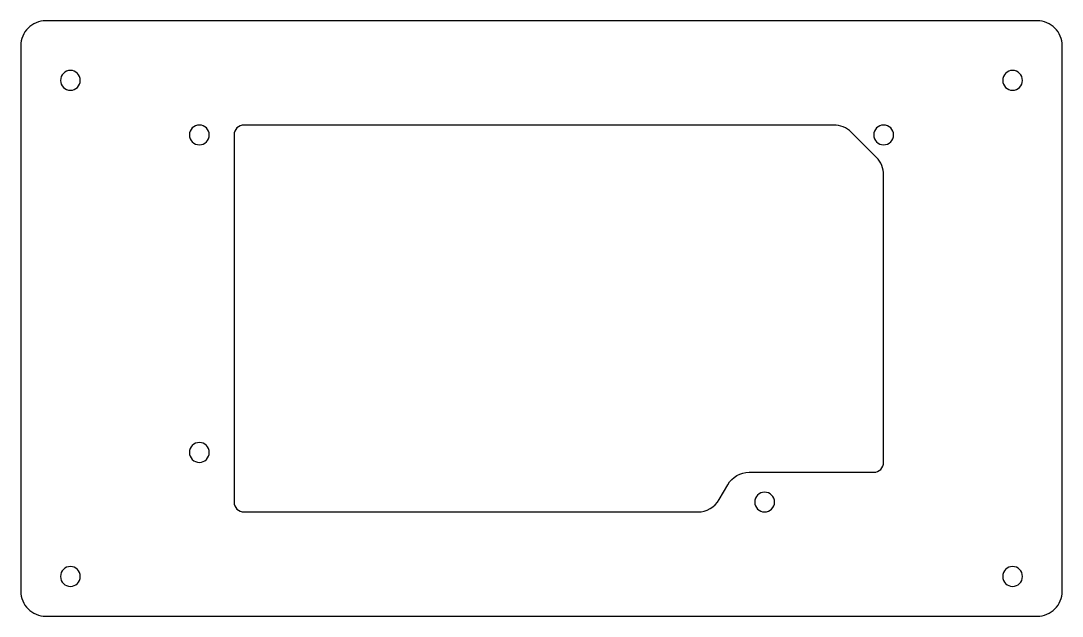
# Model space of a CAD drawing. Header units: millimetres. Extents: x -5 to 205, y 0 to 120.
import ezdxf

# ---------------------------------------------------------------- set-up
doc = ezdxf.new("R2010")
doc.units = ezdxf.units.MM

msp = doc.modelspace()

# ---------------------------------------------------------------- linework, layer by layer
at = {"layer": 'INTERIOR_PROFILES'}
msp.add_lwpolyline([(135.85, 23.51), (137.56, 26.49, -0.268758), (141.9, 29), (167, 29, 0.414214), (169, 31), (169, 88.93, 0.198912), (167.54, 92.46), (162.46, 97.54, 0.198912), (158.93, 99), (40, 99, 0.414214), (38, 97), (38, 23, 0.414214), (40, 21), (131.52, 21, 0.268758)], format="xyb", close=True, dxfattribs=at)
at = {"layer": 'INTERIOR_PROFILES', "extrusion": (0, 0, -1)}
for centre in [(-5, 108), (-195, 108), (-31, 97), (-169, 97), (-31, 33), (-145, 23), (-5, 8), (-195, 8)]:
    msp.add_circle(centre, 2, dxfattribs=at)
at = {"layer": 'OUTER_PROFILES'}
msp.add_lwpolyline([(-5, 5, 0.414214), (0, 0), (200, 0, 0.414214), (205, 5), (205, 115, 0.414214), (200, 120), (0, 120, 0.414214), (-5, 115)], format="xyb", close=True, dxfattribs=at)

doc.saveas('drawing.dxf')
